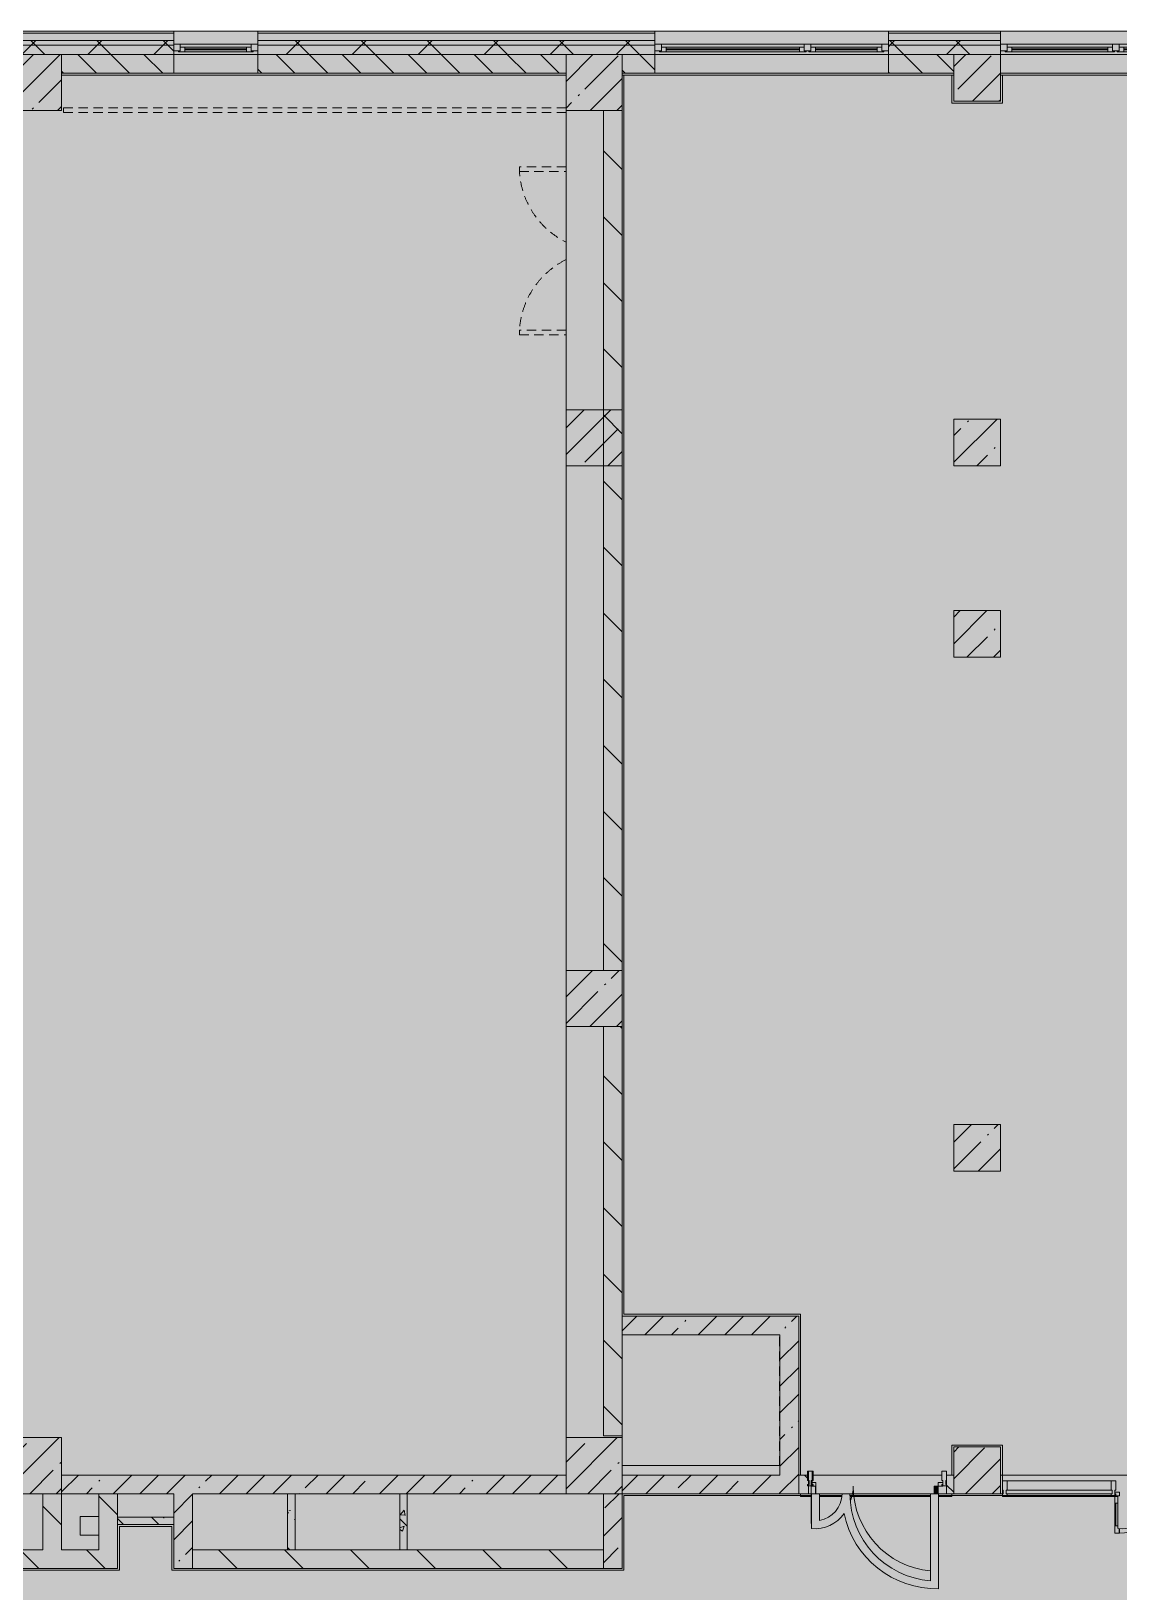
# Model space of a CAD drawing. Header units: millimetres. Extents: x 35378 to 237579, y -8553 to 29000.
# Drawn here: x 168830 to 180471, y 10650 to 27350 of the extents above; entities that cross this region are included whole.
import ezdxf

# ---------------------------------------------------------------- set-up
doc = ezdxf.new("R2010")
doc.units = ezdxf.units.MM
doc.linetypes.add('200_ШТРИХ__ш1_п0_6_', pattern=[160, 100, -60])
doc.layers.add('A-DETL-GENF-3', color=7, linetype='Continuous', lineweight=9, true_color=0xc0c0c0, transparency=0.4)
for name, color, linetype, lineweight, true_color in [('A-DETL-GENF-5', 7, 'Continuous', 5, 0xb7b7b7), ('A-DETL-GENF-6', 7, 'Continuous', 5, 0xe2e2e2), ('A-DOOR-3', 7, 'Continuous', 5, 0xb7b7b7), ('A-FLOR-1', 7, 'Continuous', 5, 0xb7b7b7), ('A-GLAZ-3', 7, 'Continuous', 5, 0x737373), ('A-GLAZ-CURT-1', 7, 'Continuous', 5, 0x737373), ('A-GLAZ-CWMG-2', 7, 'Continuous', 5, 0x737373), ('A-WALL-5', 7, 'Continuous', 5, 0x737373), ('A-WALL-6', 7, 'Continuous', 9, 0x737373), ('I-WALL-2', 7, 'Continuous', 5, 0x737373), ('I-WALL-4', 7, 'Continuous', 5, 0x787878), ('S-COLS-2', 7, 'Continuous', 5, 0x737373)]:
    doc.layers.add(name, color=color, linetype=linetype, lineweight=lineweight, true_color=true_color)
for name, color, linetype, lineweight in [('A-DETL-MBND', 7, '200_ШТРИХ__ш1_п0_6_', 9), ('A-WALL-4', 7, 'Continuous', 5), ('I-WALL-3', 7, 'Continuous', 5), ('S-COLS-1', 7, 'Continuous', 5)]:
    doc.layers.add(name, color=color, linetype=linetype, lineweight=lineweight)
pattern_1 = [(45, (108394.95, 0), (-285.1231, 285.1231), []), (45, (108680.07, 0), (-285.1231, 285.1231), [504.031, -100.806, 16.764, -84.042])]
pattern_2 = [(45, (108394.95, 0), (-353.5534, 353.5534), []), (135, (108394.95, 0), (-353.5534, -353.5534), [])]
pattern_3 = [(135, (108394.95, 0), (-353.5534, -353.5534), [])]
pattern_4 = [(135, (108394.95, 0), (-377.1708, -377.1708), [533.4, -88.9, 17.78, -88.9]), (135, (108394.95, 376.94), (-377.1708, -377.1708), []), (50, (108394.95, 0), (637.6445, -55.7866), [66.675, -733.425]), (355, (108394.95, 0), (-123.3494, 668.699), [53.34, -586.74]), (100.451, (108448.1, -4.65), (514.299, 612.908), [56.665, -623.315]), (46.184, (108394.95, 177.8), (948.776, -147.15), [100.012, -1100.137]), (96.636, (108474, 165.5), (830.909, 865.997), [84.998, -934.973]), (351.184, (108394.9, 177.8), (830.918, 865.988), [80.01, -880.11]), (21, (108483.85, 133.35), (530.6506, -357.9283), [66.675, -733.425]), (326, (108483.85, 133.35), (216.308, 644.6585), [53.34, -586.74]), (71.451, (108528.07, 103.5), (746.9596, 286.7243), [56.665, -623.315]), (37.5, (108394.95, 0), (10.8105, 295.9426), [16.764, -562.864, 16.764, -578.866, -588.962]), (37.5, (108394.95, 0), (10.8105, 295.9426), [-1175.258, 16.764, -572.198]), (7.5, (108394.95, 0), (233.8692, 350.6318), [16.764, -322.834, 16.764, -549.529, -224.472]), (7.5, (108394.95, 0), (233.8692, 350.6318), [-905.891, 16.764, -207.708]), (327.5, (108196.7, 0), (474.5678, -20.0513), [16.764, -205.486, 16.764, -676.656, -920.115]), (327.5, (108196.7, 0), (474.5678, -20.0513), [-915.67, 16.764, -903.351]), (317.5, (108107.8, 0), (518.4522, 88.9934), [16.764, -272.161, 16.764, -443.738, -653.415]), (317.5, (108107.8, 0), (518.4522, 88.9934), [-749.427, 16.764, -636.651])]

# ---------------------------------------------------------------- blocks, each defined once
blk = doc.blocks.new('BSC_Колонна _Прямоугольная - 600х600-23205240-3_5_2_птичка')
at = {"layer": 'S-COLS-1'}
h = blk.add_hatch(dxfattribs=at)
h.set_pattern_fill('FP_89', color=256, style=0, pattern_type=2)
h.set_pattern_definition([(45, (-66460, -12000), (-285.1231, 285.1231), []), (45, (-66174.88, -12000), (-285.1231, 285.1231), [504.031, -100.806, 16.764, -84.042])])
h.paths.add_polyline_path([(300, -300), (300, 300), (-300, 300), (-300, -300)])
at = {"layer": 'S-COLS-2'}
for p, q in [((300, 300), (-300, 300)), ((-300, 300), (-300, -300)), ((300, -300), (300, 300)), ((-300, -300), (300, -300))]:
    blk.add_line(p, q, dxfattribs=at)
blk = doc.blocks.new('BSC_Колонна _Прямоугольная - 600х600-V70-3_5_2_птичка')
at = {"layer": 'S-COLS-1'}
h = blk.add_hatch(dxfattribs=at)
h.set_pattern_fill('FP_93', color=256, style=0, pattern_type=2)
h.set_pattern_definition([(45, (-66460, -17000), (-285.1231, 285.1231), []), (45, (-66174.88, -17000), (-285.1231, 285.1231), [504.031, -100.806, 16.764, -84.042])])
h.paths.add_polyline_path([(300, -300), (300, 300), (-300, 300), (-300, -300)])
at = {"layer": 'S-COLS-2'}
for p, q in [((300, 300), (-300, 300)), ((-300, 300), (-300, -300)), ((300, -300), (300, 300)), ((-300, -300), (300, -300))]:
    blk.add_line(p, q, dxfattribs=at)
blk = doc.blocks.new('BSC_Колонна _Прямоугольная - 600х600-V80-3_5_2_птичка')
at = {"layer": 'S-COLS-1'}
h = blk.add_hatch(dxfattribs=at)
h.set_pattern_fill('FP_111', color=256, style=0, pattern_type=2)
h.set_pattern_definition([(45, (-60460, -12000), (-285.1231, 285.1231), []), (45, (-60174.88, -12000), (-285.1231, 285.1231), [504.031, -100.806, 16.764, -84.042])])
h.paths.add_polyline_path([(-300, -300), (300, -300), (300, 300), (-300, 300)])
at = {"layer": 'S-COLS-2'}
for p, q in [((300, 300), (-300, 300)), ((-300, 300), (-300, -300)), ((300, -300), (300, 300)), ((-300, -300), (300, -300))]:
    blk.add_line(p, q, dxfattribs=at)
blk = doc.blocks.new('BSC_Колонна _Прямоугольная - 500х500-V88-3_5_2_птичка')
at = {"layer": 'S-COLS-1'}
h = blk.add_hatch(dxfattribs=at)
h.set_pattern_fill('FP_114', color=256, style=0, pattern_type=2)
h.set_pattern_definition([(45, (-70560, -22950), (-285.1231, 285.1231), []), (45, (-70274.88, -22950), (-285.1231, 285.1231), [504.031, -100.806, 16.764, -84.042])])
h.paths.add_polyline_path([(250, -250), (250, 250), (-250, 250), (-250, -250)])
at = {"layer": 'S-COLS-2'}
for p, q in [((250, 250), (-250, 250)), ((-250, 250), (-250, -250)), ((250, -250), (250, 250)), ((-250, -250), (250, -250))]:
    blk.add_line(p, q, dxfattribs=at)
blk = doc.blocks.new('BSC_Колонна _Прямоугольная - 500х500-V106-3_5_2_птичка')
at = {"layer": 'S-COLS-1'}
h = blk.add_hatch(dxfattribs=at)
h.set_pattern_fill('FP_135', color=256, style=0, pattern_type=2)
h.set_pattern_definition([(45, (-70560, -15400), (-285.1231, 285.1231), []), (45, (-70274.88, -15400), (-285.1231, 285.1231), [504.031, -100.806, 16.764, -84.042])])
h.paths.add_polyline_path([(250, -250), (250, 250), (-250, 250), (-250, -250)])
at = {"layer": 'S-COLS-2'}
for p, q in [((250, 250), (-250, 250)), ((-250, 250), (-250, -250)), ((250, -250), (250, 250)), ((-250, -250), (250, -250))]:
    blk.add_line(p, q, dxfattribs=at)
blk = doc.blocks.new('110_Дверь_СКБ_2Ст - Д-10 1800x2100h_Актовый зал EI30-32403870-3_5_2_птичка')
at = {"layer": 'A-DETL-MBND'}
for points in [[(-888, 500), (-838, 500), (-838, 1000), (-888, 1000)], [(862, 500), (912, 500), (912, 1000), (862, 1000), (862, 564)]]:
    blk.add_hatch(color=256, dxfattribs=at).paths.add_polyline_path(points)
for p, q in [((-888, 1000), (-888, 500)), ((-838, 1000), (-888, 1000)), ((-838, 500), (-838, 1000)), ((912, 1000), (862, 1000)), ((862, 1000), (862, 500)), ((912, 500), (912, 1000))]:
    blk.add_line(p, q, dxfattribs=at)
for centre, start, end in [((-888, 100), 26.7445, 90), ((912, 100), 90, 153.2555)]:
    blk.add_arc(centre, 900, start, end, dxfattribs=at)
blk = doc.blocks.new('BSC_Колонна _Прямоугольная - 500х500-V154-3_5_2_птичка')
at = {"layer": 'S-COLS-1'}
h = blk.add_hatch(dxfattribs=at)
h.set_pattern_fill('FP_142', color=256, style=0, pattern_type=2)
h.set_pattern_definition([(45, (-70560, -20900), (-285.1231, 285.1231), []), (45, (-70274.88, -20900), (-285.1231, 285.1231), [504.031, -100.806, 16.764, -84.042])])
h.paths.add_polyline_path([(250, -250), (250, 250), (-250, 250), (-250, -250)])
at = {"layer": 'S-COLS-2'}
for p, q in [((250, 250), (-250, 250)), ((-250, 250), (-250, -250)), ((250, -250), (250, 250)), ((-250, -250), (250, -250))]:
    blk.add_line(p, q, dxfattribs=at)
blk = doc.blocks.new('120_Окно_СКБ_1Ст - 120_Окно_СКБ_1Ст 900х2500_h_-19906774-3_5_2_птичка')
at = {"layer": 'A-GLAZ-3'}
for p, q in [((-450, -75), (-450, -5)), ((-450, -5), (-380, -5)), ((450, -5), (-450, -5)), ((-380, -75), (-450, -75)), ((-450, -75), (-400, -75)), ((-380, -75), (-400, -75)), ((-400, -75), (-400, -85)), ((-400, -85), (400, -85)), ((400, -85), (-400, -85)), ((-380, -5), (-380, -75)), ((380, -35), (-380, -35)), ((-380, -35), (-380, -75)), ((-330, -85), (-330, -35)), ((-330, -55), (330, -55)), ((330, -65), (-330, -65)), ((330, -85), (330, -35)), ((380, -75), (380, -5)), ((380, -5), (450, -5)), ((380, -75), (380, -35)), ((450, -75), (380, -75)), ((400, -75), (380, -75)), ((400, -75), (450, -75)), ((400, -85), (400, -75)), ((450, -5), (450, -75))]:
    blk.add_line(p, q, dxfattribs=at)
blk = doc.blocks.new('120_Окно_СКБ_2Ст - 120_Окно_СКБ_2Ст 2500х2500 _мал створка справа_-23206729-3_5_2_птичка')
at = {"layer": 'A-GLAZ-3'}
for p, q in [((-1250, -75), (-1250, -5)), ((-1250, -5), (-1180, -5)), ((1250, -5), (-1250, -5)), ((-1180, -75), (-1250, -75)), ((-1250, -75), (-1200, -75)), ((-1180, -75), (-1200, -75)), ((-1200, -75), (-1200, -85)), ((-1200, -85), (370, -85)), ((370, -85), (-1200, -85)), ((-1180, -5), (-1180, -75)), ((350, -35), (-1180, -35)), ((-1180, -35), (-1180, -75)), ((-1130, -85), (-1130, -35)), ((-1130, -55), (300, -55)), ((300, -65), (-1130, -65)), ((300, -85), (300, -35)), ((350, -75), (350, -5)), ((350, -5), (420, -5)), ((350, -75), (350, -35)), ((420, -75), (350, -75)), ((370, -75), (350, -75)), ((370, -75), (400, -75)), ((370, -85), (370, -75)), ((420, -75), (400, -75)), ((400, -75), (400, -85)), ((400, -85), (1200, -85)), ((1200, -85), (400, -85)), ((420, -5), (420, -75)), ((1180, -35), (420, -35)), ((420, -35), (420, -75)), ((470, -85), (470, -35)), ((470, -55), (1130, -55)), ((1130, -65), (470, -65)), ((1130, -85), (1130, -35)), ((1180, -75), (1180, -5)), ((1180, -5), (1250, -5)), ((1180, -75), (1180, -35)), ((1250, -75), (1180, -75)), ((1200, -75), (1180, -75)), ((1200, -75), (1250, -75)), ((1200, -85), (1200, -75)), ((1250, -5), (1250, -75))]:
    blk.add_line(p, q, dxfattribs=at)
blk = doc.blocks.new('120_Окно_СКБ_2Ст - 120_Окно_СКБ_2Ст 2100х2400 _мал створка справа_-19092174-3_5_2_птичка')
at = {"layer": 'A-GLAZ-3'}
for p, q in [((-1050, -75), (-1050, -5)), ((-1050, -5), (-980, -5)), ((1050, -5), (-1050, -5)), ((-980, -75), (-1050, -75)), ((-1050, -75), (-1000, -75)), ((-980, -75), (-1000, -75)), ((-1000, -75), (-1000, -85)), ((-1000, -85), (170, -85)), ((170, -85), (-1000, -85)), ((-980, -5), (-980, -75)), ((150, -35), (-980, -35)), ((-980, -35), (-980, -75)), ((-930, -85), (-930, -35)), ((-930, -55), (100, -55)), ((100, -65), (-930, -65)), ((100, -85), (100, -35)), ((150, -75), (150, -5)), ((150, -5), (220, -5)), ((150, -75), (150, -35)), ((220, -75), (150, -75)), ((170, -75), (150, -75)), ((170, -75), (200, -75)), ((170, -85), (170, -75)), ((220, -75), (200, -75)), ((200, -75), (200, -85)), ((200, -85), (1000, -85)), ((1000, -85), (200, -85)), ((220, -5), (220, -75)), ((980, -35), (220, -35)), ((220, -35), (220, -75)), ((270, -85), (270, -35)), ((270, -55), (930, -55)), ((930, -65), (270, -65)), ((930, -85), (930, -35)), ((980, -75), (980, -5)), ((980, -5), (1050, -5)), ((980, -75), (980, -35)), ((1050, -75), (980, -75)), ((1000, -75), (980, -75)), ((1000, -75), (1050, -75)), ((1000, -85), (1000, -75)), ((1050, -5), (1050, -75))]:
    blk.add_line(p, q, dxfattribs=at)
blk = doc.blocks.new('Прямоугольный импост - Импост структурный с накладкой - 160мм Темный-33326475-3_5_2_птичка')
at = {"layer": 'A-GLAZ-CWMG-2'}
for p, q in [((-50, 40), (-50, 140)), ((-50, 140), (0, 140)), ((-40, 40), (-50, 40)), ((-50, -17), (-50, 0)), ((-50, 0), (-40, 0)), ((-40, 0), (-40, 40)), ((-10, 40), (-10, 0)), ((0, 40), (-10, 40)), ((-10, 0), (0, 0)), ((0, 140), (0, 40)), ((0, 0), (0, -17)), ((0, -17), (-50, -17))]:
    blk.add_line(p, q, dxfattribs=at)
blk = doc.blocks.new('Дверь_Витражная_остекление_ - ВВ-6 остекление-32274838-3_5_2_птичка')
at = {"layer": 'A-DETL-GENF-6'}
for points in [[(705, 420), (701, 420), (701, 100), (660, 100), (660, 20), (705, 20), (705, 386)], [(-655, 100), (-655, 20), (-610, 20), (-610, 100)]]:
    blk.add_hatch(color=256, dxfattribs=at).paths.add_polyline_path(points)
at = {"layer": 'A-DETL-GENF-5'}
for p, q in [((705, 420), (705, 20)), ((705, 20), (705, 420)), ((-655, 100), (-655, 20)), ((-655, 100), (-655, 20)), ((-610, 20), (-655, 20)), ((-655, 20), (-610, 20)), ((-610, 100), (-610, 20)), ((-610, 20), (-610, 100)), ((660, 100), (660, 20)), ((660, 100), (660, 20))]:
    blk.add_line(p, q, dxfattribs=at)
at = {"layer": 'A-DOOR-3'}
for p, q in [((-655, 20), (-705, 20)), ((-705, 20), (-705, -20)), ((-655, 100), (-655, 20)), ((-655, -20), (-655, 20)), ((655, 100), (655, 20)), ((705, 20), (655, 20)), ((655, 20), (655, -20)), ((705, -20), (705, 20)), ((-705, -20), (-655, -20)), ((655, -20), (705, -20))]:
    blk.add_line(p, q, dxfattribs=at)
for centre, radius, start, end in [((-655, 20), 910, 360, 84.7731), ((655, 20), 400, 157.5, 180)]:
    blk.add_arc(centre, radius, start, end, dxfattribs=at)
blk = doc.blocks.new('Прямоугольный импост - Импост структурный с накладкой - 160мм Темный-33326241-3_5_2_птичка')
at = {"layer": 'A-GLAZ-CWMG-2'}
for p, q in [((-25, 40), (-25, 140)), ((-25, 140), (25, 140)), ((-15, 40), (-25, 40)), ((-25, -17), (-25, 0)), ((-25, 0), (-15, 0)), ((-15, 0), (-15, 40)), ((15, 40), (15, 0)), ((25, 40), (15, 40)), ((15, 0), (25, 0)), ((25, 140), (25, 40)), ((25, 0), (25, -17)), ((25, -17), (-25, -17))]:
    blk.add_line(p, q, dxfattribs=at)
blk = doc.blocks.new('Прямоугольный импост - Импост структурный с накладкой - 160мм Темный-33326242-3_5_2_птичка')
at = {"layer": 'A-GLAZ-CWMG-2'}
for p, q in [((0, 140), (-50, 140)), ((-50, 140), (-50, 40)), ((-50, 40), (-40, 40)), ((-40, 0), (-50, 0)), ((-50, 0), (-50, -17)), ((-40, 40), (-40, 0)), ((-10, 0), (-10, 40)), ((-10, 40), (0, 40)), ((0, 0), (-10, 0)), ((0, 40), (0, 140)), ((0, -17), (0, 0)), ((-50, -17), (0, -17))]:
    blk.add_line(p, q, dxfattribs=at)
blk = doc.blocks.new('Прямоугольный импост - Импост структурный с накладкой - 160мм Темный-33326237-3_5_2_птичка')
at = {"layer": 'A-GLAZ-CWMG-2'}
for p, q in [((-50, 40), (-50, 140)), ((-50, 140), (0, 140)), ((-40, 40), (-50, 40)), ((-50, -17), (-50, 0)), ((-50, 0), (-40, 0)), ((-40, 0), (-40, 40)), ((-10, 40), (-10, 0)), ((0, 40), (-10, 40)), ((-10, 0), (0, 0)), ((0, 140), (0, 40)), ((0, 0), (0, -17)), ((0, -17), (-50, -17))]:
    blk.add_line(p, q, dxfattribs=at)
blk = doc.blocks.new('Дверь_Витражная_остекление_ - В-18-32468702-3_5_2_птичка')
at = {"layer": 'A-DETL-GENF-6'}
blk.add_hatch(color=256, dxfattribs=at).paths.add_polyline_path([(690, 420), (678, 420), (678, 370), (690, 370), (690, 20), (723, 20), (723, 420)])
at = {"layer": 'A-DETL-GENF-5'}
for p, q in [((-673, 965), (-673, 20)), ((-673, 965), (-673, 20)), ((723, 420), (678, 420)), ((678, 420), (678, 370)), ((723, 420), (678, 420)), ((678, 420), (678, 370)), ((723, 340), (690, 340)), ((713, 340), (713, 100)), ((723, 420), (723, 20)), ((723, 20), (723, 420)), ((723, 100), (690, 100))]:
    blk.add_line(p, q, dxfattribs=at)
at = {"layer": 'A-DOOR-3'}
for p, q in [((-673, 965), (-673, 20)), ((673, 420), (673, 370)), ((-673, 20), (-723, 20)), ((-723, 20), (-723, -20)), ((-673, -20), (-673, 20)), ((723, 20), (673, 20)), ((673, 20), (673, -20)), ((723, -20), (723, 20)), ((-723, -20), (-673, -20)), ((673, -20), (723, -20))]:
    blk.add_line(p, q, dxfattribs=at)
for centre, radius, start, end in [((-673, 20), 945, 15.8542, 26.1731), ((673, 20), 400, 90, 148.5381), ((-673, 20), 945, 360, 14.4313), ((673, 20), 400, 177.0378, 180)]:
    blk.add_arc(centre, radius, start, end, dxfattribs=at)
blk = doc.blocks.new('Системная панель - Стекло - 40мм-V225-3_5_2_птичка')
at = {"layer": 'A-GLAZ-CURT-1'}
for p, q in [((567, 0), (-567, 0)), ((-567, 0), (-567, -40)), ((567, -40), (567, 0)), ((-567, -40), (567, -40))]:
    blk.add_line(p, q, dxfattribs=at)
blk = doc.blocks.new('Прямоугольный импост - Импост структурный с накладкой - 160мм Темный-33326239-3_5_2_птичка')
at = {"layer": 'A-GLAZ-CWMG-2'}
for p, q in [((-25, 40), (-25, 140)), ((-25, 140), (25, 140)), ((-15, 40), (-25, 40)), ((-25, -17), (-25, 0)), ((-25, 0), (-15, 0)), ((-15, 0), (-15, 40)), ((15, 40), (15, 0)), ((25, 40), (15, 40)), ((15, 0), (25, 0)), ((25, 140), (25, 40)), ((25, 0), (25, -17)), ((25, -17), (-25, -17))]:
    blk.add_line(p, q, dxfattribs=at)
blk = doc.blocks.new('Прямоугольный импост - Импост структурный с накладкой - 160мм Темный-32468813-3_5_2_птичка')
at = {"layer": 'A-GLAZ-CWMG-2'}
for p, q in [((70880, 11837), (71994, 11837)), ((70880, 11680), (71994, 11680))]:
    blk.add_line(p, q, dxfattribs=at)

msp = doc.modelspace()

# ---------------------------------------------------------------- hatches: boundary and pattern name
at = {"layer": 'A-DETL-GENF-3'}
msp.add_hatch(color=256, dxfattribs=at).paths.add_polyline_path([(179244.5, -251.7), (184244.9, -251.7), (184244.9, 3288.3), (192964.9, 3288.3), (192964.9, 27348.3), (150304.9, 27348.3), (150304.9, 23888.3), (146705.1, 23888.3), (146705.1, -251.7), (178312.4, -251.7)])
at = {"layer": 'A-WALL-4'}
h = msp.add_hatch(dxfattribs=at)
h.set_pattern_fill('FP_98', color=256, style=0, pattern_type=2)
h.set_pattern_definition(pattern_2)
h.paths.add_polyline_path([(192911.2, 27200), (192964.9, 27200), (192964.9, 27250), (188744.9, 27250), (188744.9, 27200), (192761.2, 27200)])
h.paths.add_polyline_path([(184744.9, 27200), (185644.9, 27200), (185644.9, 27250), (184744.9, 27250)])
h.paths.add_polyline_path([(178004.9, 27200), (179204.9, 27200), (179204.9, 27250), (178004.9, 27250)])
h.paths.add_polyline_path([(182644.9, 27200), (182644.9, 27250), (181304.9, 27250), (181304.9, 27200), (182041.1, 27200)])
h.paths.add_polyline_path([(171254.9, 27200), (175504.9, 27200), (175504.9, 27250), (171254.9, 27250)])
h.paths.add_polyline_path([(170354.9, 27200), (170354.9, 27250), (168254.9, 27250), (168254.9, 27200), (169922.7, 27200)])
h.paths.add_polyline_path([(167126.1, 27200), (167354.9, 27200), (167354.9, 27250), (166254.9, 27250), (166254.9, 27200)])
h.paths.add_polyline_path([(162465.2, 27200), (163154.9, 27200), (163154.9, 27250), (161654.9, 27250), (161654.9, 27200)])
h.paths.add_polyline_path([(150454.9, 27200), (152954.9, 27200), (152954.9, 27250), (150454.9, 27250)])
h.paths.add_polyline_path([(157155.2, 27200), (157155.2, 27250), (156054.9, 27250), (156054.9, 27200), (156872.1, 27200)])
h.paths.add_polyline_path([(158055.2, 27200), (159154.9, 27200), (159154.9, 27250), (158055.2, 27250)])
h = msp.add_hatch(dxfattribs=at)
h.set_pattern_fill('FP_98', color=256, style=0, pattern_type=2)
h.set_pattern_definition(pattern_2)
h.paths.add_polyline_path([(192874.9, 27100), (192964.9, 27100), (192964.9, 27200), (188744.9, 27200), (188744.9, 27100), (192761.2, 27100)])
h.paths.add_polyline_path([(184837.7, 27100), (185644.9, 27100), (185644.9, 27200), (184744.9, 27200), (184744.9, 27100)])
h.paths.add_polyline_path([(182041.1, 27100), (182644.9, 27100), (182644.9, 27200), (181304.9, 27200), (181304.9, 27100)])
h.paths.add_polyline_path([(179204.9, 27100), (179204.9, 27200), (178004.9, 27200), (178004.9, 27100), (178312.4, 27100)])
h.paths.add_polyline_path([(171254.9, 27100), (175504.9, 27100), (175504.9, 27200), (171254.9, 27200)])
h.paths.add_polyline_path([(167126.1, 27100), (167354.9, 27100), (167354.9, 27200), (166254.9, 27200), (166254.9, 27100)])
h.paths.add_polyline_path([(168254.9, 27100), (170354.9, 27100), (170354.9, 27200), (168254.9, 27200)])
h.paths.add_polyline_path([(162465.2, 27100), (163154.9, 27100), (163154.9, 27200), (161654.9, 27200), (161654.9, 27100)])
h.paths.add_polyline_path([(158736.5, 27100), (159154.9, 27100), (159154.9, 27200), (158055.2, 27200), (158055.2, 27100)])
h.paths.add_polyline_path([(152954.9, 27100), (152954.9, 27200), (150554.9, 27200), (150554.9, 27100), (152211.2, 27100)])
h.paths.add_polyline_path([(156872.1, 27100), (157155.2, 27100), (157155.2, 27200), (156054.9, 27200), (156054.9, 27100)])
h = msp.add_hatch(dxfattribs=at)
h.set_pattern_fill('FP_96', color=256, style=0, pattern_type=2)
h.set_pattern_definition([(135, (108394.95, 0), (-176.7767, -176.7767), [])])
h.paths.add_polyline_path([(185144.9, 26900), (185144.9, 27100), (184744.9, 27100), (184744.9, 26900), (184837.7, 26900)])
h.paths.add_polyline_path([(192594.9, 26900), (192594.9, 27100), (189544.9, 27100), (189544.9, 26900), (192295.1, 26900)])
h.paths.add_polyline_path([(189044.9, 26900), (189044.9, 27100), (188744.9, 27100), (188744.9, 26900), (189032.5, 26900)])
h.paths.add_polyline_path([(181934.9, 26900), (181934.9, 27100), (181304.9, 27100), (181304.9, 26900)])
h.paths.add_polyline_path([(178312.4, 26900), (178704.9, 26900), (178704.9, 27100), (178004.9, 27100), (178004.9, 26900)])
h.paths.add_polyline_path([(182434.9, 26900), (182644.9, 26900), (182644.9, 27100), (182434.9, 27100)])
h.paths.add_polyline_path([(174554.9, 26900), (174554.9, 27100), (171254.9, 27100), (171254.9, 26900), (172719.2, 26900)])
h.paths.add_polyline_path([(175154.9, 26900), (175504.9, 26900), (175504.9, 27100), (175154.9, 27100)])
h.paths.add_polyline_path([(167354.9, 26900), (167354.9, 27100), (166254.9, 27100), (166254.9, 26900), (167126.1, 26900)])
h.paths.add_polyline_path([(162465.2, 26900), (162554.9, 26900), (162554.9, 27100), (161654.9, 27100), (161654.9, 26900)])
h.paths.add_polyline_path([(168254.9, 26900), (168554.9, 26900), (168554.9, 27100), (168254.9, 27100)])
h.paths.add_polyline_path([(158055.2, 26900), (159154.9, 26900), (159154.9, 27100), (158055.2, 27100)])
h.paths.add_polyline_path([(169154.9, 26900), (170354.9, 26900), (170354.9, 27100), (169154.9, 27100)])
h.paths.add_polyline_path([(156054.9, 26900), (156554.9, 26900), (156554.9, 27100), (156054.9, 27100)])
h.paths.add_polyline_path([(151279, 26900), (152954.9, 26900), (152954.9, 27100), (151154.9, 27100), (151154.9, 26900)])
at = {"layer": 'I-WALL-3'}
h = msp.add_hatch(dxfattribs=at)
h.set_pattern_fill('FP_97', color=256, style=0, pattern_type=2)
h.set_pattern_definition(pattern_3)
h.paths.add_polyline_path([(174954.9, 12320), (175154.9, 12320), (175154.9, 16700), (174954.9, 16700), (174954.9, 13535.9)])
h.paths.add_polyline_path([(175154.9, 17300), (175154.9, 26500), (174954.9, 26500), (174954.9, 17300)])
h = msp.add_hatch(dxfattribs=at)
h.set_pattern_fill('FP_94', color=256, style=0, pattern_type=2)
h.set_pattern_definition(pattern_1)
h.paths.add_polyline_path([(176448, 13400), (176844.9, 13400), (176844.9, 13600), (175154.9, 13600), (175154.9, 13400)])
h = msp.add_hatch(dxfattribs=at)
h.set_pattern_fill('FP_94', color=256, style=0, pattern_type=2)
h.set_pattern_definition(pattern_1)
h.paths.add_polyline_path([(176914.1, 11700), (177044.9, 11700), (177044.9, 13600), (176844.9, 13600), (176844.9, 11700)])
h = msp.add_hatch(dxfattribs=at)
h.set_pattern_fill('FP_94', color=256, style=0, pattern_type=2)
h.set_pattern_definition(pattern_1)
h.paths.add_polyline_path([(170386.1, 11700), (174554.9, 11700), (174554.9, 11900), (169154.9, 11900), (169154.9, 11700), (170354.9, 11700)])
h.paths.add_polyline_path([(165854.2, 11700), (168554.9, 11700), (168554.9, 11900), (163154.9, 11900), (163154.9, 11700), (165774.2, 11700)])
h = msp.add_hatch(dxfattribs=at)
h.set_pattern_fill('FP_94', color=256, style=0, pattern_type=2)
h.set_pattern_definition(pattern_1)
h.paths.add_polyline_path([(176844.9, 11700), (176844.9, 11900), (175154.9, 11900), (175154.9, 11700), (176448, 11700)])
h = msp.add_hatch(dxfattribs=at)
h.set_pattern_fill('FP_97', color=256, style=0, pattern_type=2)
h.set_pattern_definition(pattern_3)
h.paths.add_polyline_path([(178628.9, 11700), (178704.9, 11700), (178704.9, 11900), (178628.9, 11900), (178628.9, 11800.5)])
h.paths.add_polyline_path([(179224.9, 11700), (179224.9, 11900), (179204.9, 11900), (179204.9, 11700)])
h.paths.add_polyline_path([(181934.9, 11700), (181934.9, 11900), (181914.9, 11900), (181914.9, 11700)])
h.paths.add_polyline_path([(177044.9, 11700), (177148.9, 11700), (177148.9, 11900), (177044.9, 11900), (177044.9, 11800.5)])
h = msp.add_hatch(dxfattribs=at)
h.set_pattern_fill('FP_97', color=256, style=0, pattern_type=2)
h.set_pattern_definition(pattern_3)
h.paths.add_polyline_path([(169154.9, 11100), (169154.9, 11700), (168954.9, 11700), (168954.9, 11100), (168990.5, 11100)])
h = msp.add_hatch(dxfattribs=at)
h.set_pattern_fill('FP_97', color=256, style=0, pattern_type=2)
h.set_pattern_definition(pattern_3)
h.paths.add_polyline_path([(169554.9, 10900), (169754.9, 10900), (169754.9, 11700), (169554.9, 11700), (169554.9, 11100)])
h = msp.add_hatch(dxfattribs=at)
h.set_pattern_fill('FP_94', color=256, style=0, pattern_type=2)
h.set_pattern_definition(pattern_1)
h.paths.add_polyline_path([(170554.9, 10900), (170554.9, 11700), (170354.9, 11700), (170354.9, 10900)])
h = msp.add_hatch(dxfattribs=at)
h.set_pattern_fill('FP_94', color=256, style=0, pattern_type=2)
h.set_pattern_definition(pattern_1)
h.paths.add_polyline_path([(175154.9, 10900), (175154.9, 11700), (174954.9, 11700), (174954.9, 10900)])
h = msp.add_hatch(dxfattribs=at)
h.set_pattern_fill('FP_97', color=256, style=0, pattern_type=2)
h.set_pattern_definition(pattern_3)
h.paths.add_polyline_path([(169554.9, 10900), (169554.9, 11100), (167734.9, 11100), (167734.9, 10900), (168990.5, 10900)])
h.paths.add_polyline_path([(166602.8, 10900), (166782.8, 10900), (166782.8, 11100), (166602.8, 11100), (166602.8, 10980)])
h.paths.add_polyline_path([(167482.8, 10900), (167534.9, 10900), (167534.9, 11100), (167482.8, 11100), (167482.8, 10980)])
h.paths.add_polyline_path([(163397.4, 10900), (163894.9, 10900), (163894.9, 11100), (160304.9, 11100), (160304.9, 10900), (161533, 10900)])
h.paths.add_polyline_path([(164094.9, 10900), (164142.8, 10900), (164142.8, 11100), (164094.9, 11100), (164094.9, 10980)])
h.paths.add_polyline_path([(157804.3, 10900), (160104.9, 10900), (160104.9, 11100), (153154.9, 11100), (153154.9, 10900), (154075.6, 10900)])
h.paths.add_polyline_path([(164842.8, 10900), (165022.8, 10900), (165022.8, 11100), (164842.8, 11100), (164842.8, 10980)])
h.paths.add_polyline_path([(165727.9, 10900), (165902.8, 10900), (165902.8, 11100), (165722.8, 11100), (165722.8, 10900)])
h = msp.add_hatch(dxfattribs=at)
h.set_pattern_fill('FP_97', color=256, style=0, pattern_type=2)
h.set_pattern_definition(pattern_3)
h.paths.add_polyline_path([(170554.9, 10900), (171154.9, 10900), (171154.9, 11100), (170554.9, 11100)])
h = msp.add_hatch(dxfattribs=at)
h.set_pattern_fill('FP_97', color=256, style=0, pattern_type=2)
h.set_pattern_definition(pattern_3)
h.paths.add_polyline_path([(171154.9, 10900), (174954.9, 10900), (174954.9, 11100), (171154.9, 11100)])
at = {"layer": 'I-WALL-4'}
h = msp.add_hatch(dxfattribs=at)
h.set_pattern_fill('FP_104', color=256, style=0, pattern_type=2)
h.set_pattern_definition(pattern_4)
h.paths.add_polyline_path([(171654.9, 11100), (171654.9, 11700), (171574.9, 11700), (171574.9, 11100)])
h = msp.add_hatch(dxfattribs=at)
h.set_pattern_fill('FP_104', color=256, style=0, pattern_type=2)
h.set_pattern_definition(pattern_4)
h.paths.add_polyline_path([(172854.9, 11100), (172854.9, 11700), (172774.9, 11700), (172774.9, 11100)])
h = msp.add_hatch(dxfattribs=at)
h.set_pattern_fill('FP_104', color=256, style=0, pattern_type=2)
h.set_pattern_definition(pattern_4)
h.paths.add_polyline_path([(170354.9, 11370), (170354.9, 11450), (169754.9, 11450), (169754.9, 11370)])
at = {"layer": 'S-COLS-1'}
h = msp.add_hatch(dxfattribs=at)
h.set_pattern_fill('FP_94', color=256, style=0, pattern_type=2)
h.set_pattern_definition(pattern_1)
h.paths.add_polyline_path([(169154.9, 26500), (169154.9, 27100), (168554.9, 27100), (168554.9, 26500), (168990.5, 26500)])
h = msp.add_hatch(dxfattribs=at)
h.set_pattern_fill('FP_94', color=256, style=0, pattern_type=2)
h.set_pattern_definition(pattern_1)
h.paths.add_polyline_path([(174583.6, 26500), (175154.9, 26500), (175154.9, 27100), (174554.9, 27100), (174554.9, 26500)])
h = msp.add_hatch(dxfattribs=at)
h.set_pattern_fill('FP_94', color=256, style=0, pattern_type=2)
h.set_pattern_definition(pattern_1)
h.paths.add_polyline_path([(178704.9, 26600), (179204.9, 26600), (179204.9, 27100), (178704.9, 27100), (178704.9, 26840.6)])
h = msp.add_hatch(dxfattribs=at)
h.set_pattern_fill('FP_94', color=256, style=0, pattern_type=2)
h.set_pattern_definition(pattern_1)
h.paths.add_polyline_path([(175154.9, 22700), (175154.9, 23300), (174554.9, 23300), (174554.9, 22700)])
h = msp.add_hatch(dxfattribs=at)
h.set_pattern_fill('FP_94', color=256, style=0, pattern_type=2)
h.set_pattern_definition(pattern_1)
h.paths.add_polyline_path([(179204.9, 11700), (179204.9, 12200), (178704.9, 12200), (178704.9, 11700), (178778.5, 11700)])

# ---------------------------------------------------------------- linework, layer by layer
at = {"layer": 'A-DETL-MBND'}
for p, q in [((169175.9, 26529), (169175.9, 26479)), ((169175.9, 26529), (174554.9, 26529)), ((174554.9, 26479), (169175.9, 26479)), ((176839.9, 12000), (176839.9, 13400))]:
    msp.add_line(p, q, dxfattribs=at)
at = {"layer": 'A-FLOR-1'}
for p, q in [((175174.9, 26880), (175174.9, 13620)), ((178684.9, 26580), (178684.9, 26880)), ((179224.9, 26880), (179224.9, 26580)), ((179224.9, 26580), (178684.9, 26580)), ((174554.9, 26500), (174554.9, 23300)), ((174554.9, 22700), (174554.9, 17300)), ((174554.9, 16700), (174554.9, 12300)), ((175174.9, 13620), (177064.9, 13620)), ((177064.9, 13620), (177064.9, 11900)), ((175154.9, 12300), (175154.9, 12320)), ((178684.9, 11900), (178684.9, 12220)), ((178684.9, 12220), (179224.9, 12220)), ((179224.9, 12220), (179224.9, 11900)), ((176844.9, 12000), (175154.9, 12000)), ((177064.9, 11700), (177064.9, 11669)), ((177267.6, 11700), (177182.9, 11700)), ((177182.9, 11700), (177182.9, 11327.5)), ((177267.6, 11413.8), (177267.6, 11700)), ((177593.6, 11697.2), (177508.9, 11697.2)), ((178542, 11700), (178457.3, 11700)), ((178457.3, 11700), (178457.3, 10768.9)), ((178542, 10681.9), (178542, 11700)), ((178684.9, 11669), (178684.9, 11700)), ((177182.9, 11680), (175174.9, 11680)), ((175174.9, 11680), (175174.9, 10880)), ((177064.9, 11669), (177182.9, 11669)), ((177507.2, 11680), (177267.6, 11680)), ((177267.6, 11669), (177506.1, 11669)), ((178457.3, 11680), (177594.6, 11680)), ((177595.2, 11669), (178457.3, 11669)), ((179224.9, 11680), (178542, 11680)), ((178542, 11669), (178684.9, 11669)), ((179224.9, 11680), (179224.9, 11669)), ((179224.9, 11669), (180462.9, 11669)), ((180462.9, 11677), (180462.9, 11327.5)), ((169354.9, 11457), (169554.9, 11457)), ((169354.9, 11257), (169354.9, 11457)), ((169554.9, 11257), (169354.9, 11257)), ((170333.9, 11350), (169774.9, 11350)), ((169774.9, 11350), (169774.9, 10880)), ((170333.9, 10880), (170333.9, 11350)), ((169774.9, 10880), (166872.8, 10880)), ((175174.9, 10880), (170333.9, 10880))]:
    msp.add_line(p, q, dxfattribs=at)
for centre, radius, start, end in [((177221.9, 11697.2), 287, 279.17366, 0), ((178524.3, 11697.2), 930.7, 180, 265.86869), ((177221.9, 11697.2), 371.7, 263.98747, 326.07537), ((178524.3, 11697.2), 1015.4, 191.7891, 270.99569), ((180501.9, 11697.2), 371.7, 263.98747, 326.07537)]:
    msp.add_arc(centre, radius, start, end, dxfattribs=at)
at = {"layer": 'A-WALL-4'}
msp.add_line((184744.9, 27350), (150304.9, 27350), dxfattribs=at)
at = {"layer": 'A-WALL-5'}
for p, q in [((170354.9, 26900), (170354.9, 27348.3)), ((171254.9, 27348.3), (171254.9, 26900)), ((175504.9, 26900), (175504.9, 27348.3)), ((178004.9, 27348.3), (178004.9, 26900)), ((179204.9, 27100), (179204.9, 27348.3)), ((189044.9, 27100), (161654.9, 27100)), ((169154.9, 27100), (169154.9, 26900)), ((174554.9, 26900), (174554.9, 27100)), ((175154.9, 27100), (175154.9, 26900)), ((178704.9, 26900), (178704.9, 27100)), ((169154.9, 26900), (170354.9, 26900)), ((171254.9, 26900), (174554.9, 26900)), ((175154.9, 26900), (175504.9, 26900)), ((178004.9, 26900), (178704.9, 26900))]:
    msp.add_line(p, q, dxfattribs=at)
at = {"layer": 'A-WALL-6'}
for p, q in [((170354.9, 27330), (168254.9, 27330)), ((170354.9, 27250), (168254.9, 27250)), ((175504.9, 27330), (171254.9, 27330)), ((175504.9, 27250), (171254.9, 27250)), ((179204.9, 27330), (178004.9, 27330)), ((179204.9, 27250), (178004.9, 27250)), ((170354.9, 27200), (168254.9, 27200)), ((175504.9, 27200), (171254.9, 27200)), ((179204.9, 27200), (178004.9, 27200)), ((177044.9, 11900), (177044.9, 11700)), ((169754.9, 11700), (169554.9, 11700)), ((171654.9, 11700), (171574.9, 11700)), ((172854.9, 11700), (172774.9, 11700)), ((169754.9, 11450), (169754.9, 11370)), ((170354.9, 11370), (170354.9, 11450)), ((170554.9, 10900), (170554.9, 11100)), ((171574.9, 11100), (171654.9, 11100)), ((172774.9, 11100), (172854.9, 11100)), ((174954.9, 11100), (174954.9, 10900))]:
    msp.add_line(p, q, dxfattribs=at)
at = {"layer": 'I-WALL-2'}
for p, q in [((170354.9, 27100), (171254.9, 27100)), ((175504.9, 27100), (178004.9, 27100)), ((179204.9, 27100), (181304.9, 27100)), ((171254.9, 26900), (170354.9, 26900)), ((178004.9, 26900), (175504.9, 26900)), ((181304.9, 26900), (179204.9, 26900)), ((174554.9, 26880), (169154.9, 26880)), ((178704.9, 26880), (175154.9, 26880)), ((181934.9, 26880), (179204.9, 26880)), ((174954.9, 26500), (174954.9, 17300)), ((175154.9, 26500), (174954.9, 26500)), ((175154.9, 17300), (175154.9, 26500)), ((174954.9, 16700), (174954.9, 12320)), ((175154.9, 12320), (175154.9, 16700)), ((177044.9, 13600), (175154.9, 13600)), ((177044.9, 11900), (177044.9, 13600)), ((175154.9, 13400), (176844.9, 13400)), ((176844.9, 13400), (176844.9, 11900)), ((174954.9, 12320), (175154.9, 12320)), ((174554.9, 11900), (169154.9, 11900)), ((176844.9, 11900), (175154.9, 11900)), ((177148.9, 11900), (177044.9, 11900)), ((177148.9, 11700), (177148.9, 11900)), ((177198.9, 11900), (178578.9, 11900)), ((178704.9, 11900), (178628.9, 11900)), ((178628.9, 11900), (178628.9, 11700)), ((178704.9, 11700), (178704.9, 11900)), ((179204.9, 11900), (179204.9, 11700)), ((179204.9, 11900), (181934.9, 11900)), ((179224.9, 11700), (179224.9, 11900)), ((168954.9, 11700), (168954.9, 11100)), ((169154.9, 11100), (169154.9, 11700)), ((169154.9, 11700), (169554.9, 11700)), ((169554.9, 11700), (169554.9, 11100)), ((169754.9, 11450), (169754.9, 11700)), ((169754.9, 11700), (170354.9, 11700)), ((170354.9, 11700), (170354.9, 11450)), ((170554.9, 11100), (170554.9, 11700)), ((170554.9, 11700), (171574.9, 11700)), ((171574.9, 11700), (171574.9, 11100)), ((171654.9, 11700), (172774.9, 11700)), ((171654.9, 11100), (171654.9, 11700)), ((172774.9, 11700), (172774.9, 11100)), ((172854.9, 11700), (174554.9, 11700)), ((172854.9, 11100), (172854.9, 11700)), ((174954.9, 11700), (174954.9, 11100)), ((175154.9, 10900), (175154.9, 11700)), ((175154.9, 11700), (177044.9, 11700)), ((177044.9, 11700), (177182.9, 11700)), ((178457.3, 11700), (177267.6, 11700)), ((178704.9, 11700), (178542, 11700)), ((179204.9, 11700), (179234.9, 11700)), ((170354.9, 11450), (169754.9, 11450)), ((169754.9, 11370), (170354.9, 11370)), ((169754.9, 10900), (169754.9, 11370)), ((170354.9, 11370), (170354.9, 10900)), ((168954.9, 11100), (167734.9, 11100)), ((169554.9, 11100), (169154.9, 11100)), ((171574.9, 11100), (170554.9, 11100)), ((172774.9, 11100), (171654.9, 11100)), ((174954.9, 11100), (172854.9, 11100)), ((167482.8, 10900), (169754.9, 10900)), ((170354.9, 10900), (175154.9, 10900))]:
    msp.add_line(p, q, dxfattribs=at)
at = {"layer": 'S-COLS-2'}
for p, q in [((169154.9, 27100), (168554.9, 27100)), ((169154.9, 26900), (169154.9, 27100)), ((175154.9, 27100), (174554.9, 27100)), ((174554.9, 27100), (174554.9, 26900)), ((175154.9, 26900), (175154.9, 27100)), ((179204.9, 27100), (178704.9, 27100)), ((178704.9, 27100), (178704.9, 26900)), ((179204.9, 26600), (179204.9, 27100)), ((169154.9, 26500), (169154.9, 26900)), ((174554.9, 26900), (174554.9, 26500)), ((175154.9, 26500), (175154.9, 26900)), ((178704.9, 26900), (178704.9, 26600)), ((178704.9, 26600), (179204.9, 26600)), ((168554.9, 26500), (169154.9, 26500)), ((174554.9, 26500), (174954.9, 26500)), ((174954.9, 26500), (175154.9, 26500)), ((175154.9, 23300), (174554.9, 23300)), ((174554.9, 23300), (174554.9, 22700)), ((175154.9, 22700), (175154.9, 23300)), ((174554.9, 22700), (175154.9, 22700)), ((179204.9, 12200), (178704.9, 12200)), ((178704.9, 12200), (178704.9, 11900)), ((179204.9, 11900), (179204.9, 12200)), ((178704.9, 11900), (178704.9, 11700)), ((179204.9, 11700), (179204.9, 11900)), ((178704.9, 11700), (179204.9, 11700))]:
    msp.add_line(p, q, dxfattribs=at)

# ---------------------------------------------------------------- block references
at = {"layer": 'A-DETL-MBND', "rotation": 89.9999999999999}
msp.add_blockref('110_Дверь_СКБ_2Ст - Д-10 1800x2100h_Актовый зал EI30-32403870-3_5_2_птичка', (175054.9, 24987.5), dxfattribs=at)
at = {"layer": 'A-DOOR-3', "rotation": 180}
for name, p in [('Дверь_Витражная_остекление_ - ВВ-6 остекление-32274838-3_5_2_птичка', (177883.9, 11800)), ('Дверь_Витражная_остекление_ - В-18-32468702-3_5_2_птичка', (181152.4, 11697))]:
    msp.add_blockref(name, p, dxfattribs=at)
at = {"layer": 'A-GLAZ-3'}
for name, p in [('120_Окно_СКБ_1Ст - 120_Окно_СКБ_1Ст 900х2500_h_-19906774-3_5_2_птичка', (170804.9, 27215)), ('120_Окно_СКБ_2Ст - 120_Окно_СКБ_2Ст 2500х2500 _мал створка справа_-23206729-3_5_2_птичка', (176754.9, 27215)), ('120_Окно_СКБ_2Ст - 120_Окно_СКБ_2Ст 2100х2400 _мал створка справа_-19092174-3_5_2_птичка', (180254.9, 27215))]:
    msp.add_blockref(name, p, dxfattribs=at)
at = {"layer": 'A-GLAZ-CURT-1', "rotation": 180}
msp.add_blockref('Системная панель - Стекло - 40мм-V225-3_5_2_птичка', (179831.9, 11697), dxfattribs=at)
at = {"layer": 'A-GLAZ-CWMG-2', "extrusion": (0, 0, -1)}
for name, p in [('Прямоугольный импост - Импост структурный с накладкой - 160мм Темный-33326241-3_5_2_птичка', (-177163.9, 11800)), ('Прямоугольный импост - Импост структурный с накладкой - 160мм Темный-33326475-3_5_2_птичка', (-177148.9, 11800)), ('Прямоугольный импост - Импост структурный с накладкой - 160мм Темный-33326237-3_5_2_птичка', (-179224.9, 11697)), ('Прямоугольный импост - Импост структурный с накладкой - 160мм Темный-33326239-3_5_2_птичка', (-180413.9, 11697)), ('Прямоугольный импост - Импост структурный с накладкой - 160мм Темный-33326241-3_5_2_птичка', (-180414.9, 11697))]:
    msp.add_blockref(name, p, dxfattribs=at)
at = {"layer": 'A-GLAZ-CWMG-2'}
for name, p in [('Прямоугольный импост - Импост структурный с накладкой - 160мм Темный-33326242-3_5_2_птичка', (178628.9, 11800)), ('Прямоугольный импост - Импост структурный с накладкой - 160мм Темный-32468813-3_5_2_птичка', (108394.9, 0))]:
    msp.add_blockref(name, p, dxfattribs=at)
at = {"layer": 'S-COLS-2'}
for name, p in [('BSC_Колонна _Прямоугольная - 500х500-V88-3_5_2_птичка', (178954.9, 22950)), ('BSC_Колонна _Прямоугольная - 500х500-V154-3_5_2_птичка', (178954.9, 20900)), ('BSC_Колонна _Прямоугольная - 600х600-V70-3_5_2_птичка', (174854.9, 17000)), ('BSC_Колонна _Прямоугольная - 500х500-V106-3_5_2_птичка', (178954.9, 15400)), ('BSC_Колонна _Прямоугольная - 600х600-V80-3_5_2_птичка', (168854.9, 12000)), ('BSC_Колонна _Прямоугольная - 600х600-23205240-3_5_2_птичка', (174854.9, 12000))]:
    msp.add_blockref(name, p, dxfattribs=at)

doc.saveas('drawing.dxf')
